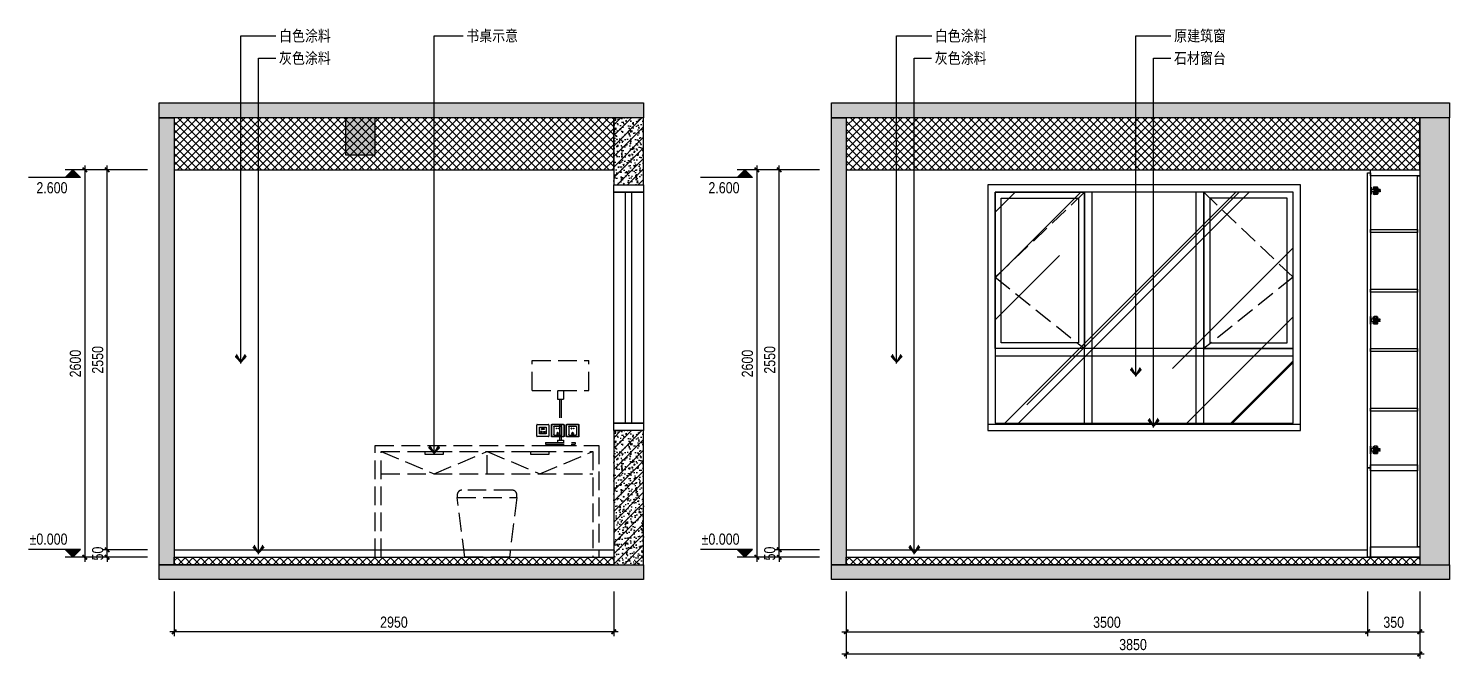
# Model space of a CAD drawing. Extents: x 468514 to 728049, y -74127 to 69080.
# Drawn here: x 670876 to 680416, y -71207 to -66977 of the extents above; entities that cross this region are included whole.
import ezdxf
from ezdxf.enums import TextEntityAlignment as Align

# ---------------------------------------------------------------- set-up
doc = ezdxf.new("R2010")
doc.units = 0
doc.header["$LTSCALE"] = 500
doc.header["$MEASUREMENT"] = 0
doc.linetypes.add('DASH', pattern=[0.35, 0.25, -0.1])
doc.layers.get('Defpoints').update_dxf_attribs({"color": 229})
for name, color, linetype in [('E 立面填充', 250, 'Continuous'), ('E 立面墙体', 245, 'Continuous'), ('E 立面家具、洁具', 153, 'Continuous'), ('E 立面材料分格线', 8, 'Continuous'), ('E 立面材料类别线', 154, 'Continuous'), ('E 立面标注尺寸', 9, 'Continuous'), ('E 立面装饰完成线', 225, 'Continuous'), ('E 立面门', 107, 'Continuous')]:
    doc.layers.add(name, color=color, linetype=linetype)
doc.styles.add('PDC DIM', font='PMingLiU-ExtB.ttf', dxfattribs={"width": 0.85})
doc.styles.add('Xref-标准套房C$0$黑体', font='simhei.ttf')
doc.dimstyles.new('PDC-A2', dxfattribs={"dimscale": 0, "dimtxt": 2.5, "dimasz": 1, "dimexe": 1, "dimexo": 1, "dimgap": 0.7, "dimtad": 1, "dimdec": 0, "dimtxsty": 'PDC DIM', "dimblk": 'ARCHTICK', "dimcen": 1, "dimdle": 1, "dimclrd": 8, "dimclre": 8, "dimclrt": 9, "dimadec": 0, "dimazin": 0, "dimtfac": 1, "dimtdec": 0, "dimtix": 1, "dimtmove": 2, "dimatfit": 3, "dimldrblk": 'PDC A2 T R', "dimfxl": 10, "dimfxlon": 1, "dimarcsym": 0})

# ---------------------------------------------------------------- blocks, each defined once
blk = doc.blocks.new('ffffaasd')
at = {"linetype": 'DASH', "lineweight": -2, "ltscale": 20}
for p, q in [((69855.2, 418079.7), (69855.2, 418028.7)), ((69901.2, 418084.7), (69860.2, 418084.7)), ((69906.2, 418079.7), (69906.2, 418028.7)), ((69901.2, 418023.7), (69860.2, 418023.7))]:
    blk.add_line(p, q, dxfattribs=at)
for points in [[(69843.2, 418011.7), (69918.2, 418011.7, 0.414214), (69923.2, 418016.7), (69923.2, 418091.7, 0.414214), (69918.2, 418096.7), (69843.2, 418096.7, 0.414214), (69838.2, 418091.7), (69838.2, 418016.7, 0.414214)], [(69843.2, 418013.7), (69918.2, 418013.7, 0.414214), (69921.2, 418016.7), (69921.2, 418091.7, 0.414214), (69918.2, 418094.7), (69843.2, 418094.7, 0.414214), (69840.2, 418091.7), (69840.2, 418016.7, 0.414214)]]:
    blk.add_lwpolyline(points, format="xyb", close=True, dxfattribs=at)
for points in [[(69873.7, 418066.6), (69875.7, 418066.6), (69875.7, 418071.6), (69873.7, 418071.6)], [(69887.7, 418066.6), (69885.7, 418066.6), (69885.7, 418071.6), (69887.7, 418071.6)]]:
    blk.add_lwpolyline(points, dxfattribs=at)
for points in [[(69879.7, 418037.6), (69881.7, 418037.6), (69881.7, 418043.6), (69879.7, 418043.6)], [(69875.8, 418028.1), (69877.7, 418028.6), (69876.2, 418034.4), (69874.2, 418033.9)], [(69885.6, 418028.1), (69883.7, 418028.6), (69885.2, 418034.4), (69887.2, 418033.9)]]:
    blk.add_lwpolyline(points, close=True, dxfattribs=at)
for centre, radius, start, end in [((69860.2, 418079.7), 5, 90, 180), ((69873.9, 418069.1), 2.51, 93.6471, 266.3529), ((69887.5, 418069.1), 2.51, 273.6471, 86.3529), ((69901.2, 418079.7), 5, 0, 90), ((69860.2, 418028.7), 5, 180, 270), ((69901.2, 418028.7), 5, 270, 0)]:
    blk.add_arc(centre, radius, start, end, dxfattribs=at)
blk = doc.blocks.new('d34')
at = {"linetype": 'ByBlock', "lineweight": -2}
blk.add_blockref('ffffaasd', (0, 0), dxfattribs=at)
blk = doc.blocks.new('132123')
at = {"linetype": 'DASH', "ltscale": 20}
blk.add_lwpolyline([(1214235.3, -281367.8), (1214160.3, -281367.8, -0.414214), (1214157.3, -281364.8), (1214157.3, -281289.8, -0.414214), (1214160.3, -281286.8), (1214235.3, -281286.8, -0.414214), (1214238.3, -281289.8), (1214238.3, -281364.8, -0.414214)], format="xyb", close=True, dxfattribs=at)
for points in [[(1214175.3, -281349.8), (1214175.3, -281304.8), (1214220.3, -281304.8), (1214220.3, -281349.8)], [(1214207.8, -281319.3), (1214187.8, -281319.3), (1214187.8, -281312.3), (1214207.8, -281312.3)], [(1214193.3, -281334.3), (1214181.3, -281334.3), (1214181.3, -281340.3), (1214193.3, -281340.3)], [(1214202.2, -281334.3), (1214214.2, -281334.3), (1214214.2, -281340.3), (1214202.2, -281340.3)]]:
    blk.add_lwpolyline(points, close=True)
blk = doc.blocks.new('A$C76E92C52')
at = {"linetype": 'DASH', "lineweight": -2}
for p, q in [((0, 570), (380, 570)), ((0, 370), (0, 570)), ((380, 370), (380, 570)), ((0, 370), (380, 370)), ((170, 370), (170, 310)), ((170, 310), (210, 310)), ((185, 310), (185, 35)), ((195, 310), (195, 35)), ((210, 370), (210, 310)), ((90, 20), (290, 20)), ((90, 20), (90, 10)), ((90, 10), (290, 10)), ((115, 10), (115, 0)), ((170, 35), (210, 35)), ((170, 35), (170, 20)), ((210, 35), (210, 20)), ((265, 10), (265, 0)), ((290, 20), (290, 10)), ((115, 0), (265, 0)), ((115, 0), (265, 0))]:
    blk.add_line(p, q, dxfattribs=at)
blk = doc.blocks.new('sdfds')
at = {"linetype": 'ByBlock'}
for p, q in [((0, 25), (0, -25)), ((1, 25), (0, 25)), ((3, 23), (3, -23)), ((63, 7.5), (3, 7.5)), ((6, 6.5), (3, 6.5)), ((5, 6.5), (5, -6.5)), ((6, 6.5), (6, -6.5)), ((18, 20), (18, 7.5)), ((22, 7.5), (22, -7.5)), ((43, 25), (23, 25)), ((36.2, -5), (36.2, 5)), ((36.2, 5), (43.2, 5)), ((43.2, 5.5), (43.2, 5)), ((46.2, 5.5), (43.2, 5.5)), ((46.2, 5.5), (46.2, -5.5)), ((48, 20), (48, 7.5)), ((63, 2.5), (58.6, 2.5)), ((62, 2.5), (62, -2.5)), ((63, 7.5), (63, 2.5)), ((1, -25), (0, -25)), ((6, -6.5), (3, -6.5)), ((63, -7.5), (3, -7.5)), ((18, -7.5), (18, -20)), ((43, -25), (23, -25)), ((43.2, -5), (36.2, -5)), ((43.2, -5), (43.2, -5.5)), ((46.2, -5.5), (43.2, -5.5)), ((48, -7.5), (48, -20)), ((63, -2.5), (58.6, -2.5)), ((63, -2.5), (63, -7.5))]:
    blk.add_line(p, q, dxfattribs=at)
for points in [[(26.3, 18.6), (26.3, 16.1), (28.8, 16.1), (28.8, 15.1), (26.3, 15.1), (26.3, 12.6), (25.3, 12.6), (25.3, 15.1), (22.9, 15.1), (22.9, 16.1), (25.3, 16.1), (25.3, 18.6), (26.3, 18.6)], [(28.7, 3), (28.7, 0.5), (26.2, 0.5), (26.2, -0.5), (28.7, -0.5), (28.7, -3), (29.7, -3), (29.7, -0.5), (32.1, -0.5), (32.1, 0.5), (29.7, 0.5), (29.7, 3), (28.7, 3)], [(39.7, 18.6), (39.7, 16.1), (37.2, 16.1), (37.2, 15.1), (39.7, 15.1), (39.7, 12.6), (40.7, 12.6), (40.7, 15.1), (43.1, 15.1), (43.1, 16.1), (40.7, 16.1), (40.7, 18.6), (39.7, 18.6)], [(55, 3), (55, 0.5), (52.5, 0.5), (52.5, -0.5), (55, -0.5), (55, -3), (56, -3), (56, -0.5), (58.5, -0.5), (58.5, 0.5), (56, 0.5), (56, 3), (55, 3)], [(26.3, -18.6), (26.3, -16.1), (28.8, -16.1), (28.8, -15.1), (26.3, -15.1), (26.3, -12.6), (25.3, -12.6), (25.3, -15.1), (22.9, -15.1), (22.9, -16.1), (25.3, -16.1), (25.3, -18.6), (26.3, -18.6)], [(39.7, -18.6), (39.7, -16.1), (37.2, -16.1), (37.2, -15.1), (39.7, -15.1), (39.7, -12.6), (40.7, -12.6), (40.7, -15.1), (43.1, -15.1), (43.1, -16.1), (40.7, -16.1), (40.7, -18.6), (39.7, -18.6)]]:
    blk.add_lwpolyline(points, dxfattribs=at)
for centre in [(25.8, 15.6), (29.2, 0), (40.2, 15.6), (55.5, 0), (25.8, -15.6), (40.2, -15.6)]:
    blk.add_circle(centre, 4, dxfattribs=at)
for centre, radius, start, end in [((1, 23), 2, 0, 90), ((23, 20), 5, 90, 180), ((40.2, 17.5), 3.5, 0, 180), ((40.2, 13.7), 3.5, 180, 0), ((43, 20), 5, 0, 90), ((1, -23), 2, 270, 0), ((23, -20), 5, 180, 270), ((25.8, -13.7), 3.5, 0, 180), ((25.8, -17.5), 3.5, 180, 0), ((43, -20), 5, 270, 0)]:
    blk.add_arc(centre, radius, start, end, dxfattribs=at)
blk = doc.blocks.new('_ArchTick')
at = {"color": 0, "linetype": 'ByBlock', "const_width": 0.4}
blk.add_lwpolyline([(-0.5, -0.5), (0.5, 0.5)], dxfattribs=at)
blk = doc.blocks.new('*D2118')
at = {"layer": 'Defpoints', "color": 0, "transparency": 16777216}
for p in [(671404.6, -70476.5), (671704.6, -70476.5), (671704.6, -70526.5)]:
    blk.add_point(p, dxfattribs=at)
at = {"layer": 'E 立面标注尺寸', "color": 8, "lineweight": -2, "transparency": 16777216}
for p, q in [((671674.6, -70476.5), (671374.6, -70476.5)), ((671404.6, -70476.5), (671404.6, -70446.5)), ((671404.6, -70526.5), (671404.6, -70476.5)), ((671674.6, -70526.5), (671374.6, -70526.5)), ((671404.6, -70526.5), (671404.6, -70556.5))]:
    blk.add_line(p, q, dxfattribs=at)
at = {"layer": 'E 立面标注尺寸', "color": 8, "lineweight": -2, "transparency": 16777216, "xscale": 30.00000447440561, "yscale": 30.00000447440561, "zscale": 30.00000447440561}
for p, rotation in [((671404.6, -70476.5), 270), ((671404.6, -70526.5), 90)]:
    blk.add_blockref('_ArchTick', p, dxfattribs=dict(at, rotation=rotation))
at = {"layer": 'E 立面标注尺寸', "color": 9, "transparency": 16777216, "insert": (671341.1, -70501.5), "char_height": 75, "attachment_point": 5, "rotation": 90, "style": 'PDC DIM'}
blk.add_mtext('50', dxfattribs=at)
blk = doc.blocks.new('PDC A2 T R')
at = {"color": 0, "linetype": 'ByBlock'}
blk.add_line((0, 0), (-2, 0), dxfattribs=at)
for points in [[(-2.15, 0.89), (-1.49, 1.35), (-0.6, 0), (0, 0)], [(-2.15, -0.89), (-1.49, -1.35), (-0.6, 0), (0, 0)]]:
    blk.add_solid(points, dxfattribs=at)
blk = doc.blocks.new('*D2119')
at = {"layer": 'Defpoints', "color": 0, "transparency": 16777216}
for p in [(671404.6, -67926.5), (671704.6, -67926.5), (671704.6, -70476.5)]:
    blk.add_point(p, dxfattribs=at)
at = {"layer": 'E 立面标注尺寸', "color": 8, "lineweight": -2, "transparency": 16777216}
for p, q in [((671404.6, -70506.5), (671404.6, -67896.5)), ((671674.6, -67926.5), (671374.6, -67926.5)), ((671674.6, -70476.5), (671374.6, -70476.5))]:
    blk.add_line(p, q, dxfattribs=at)
at = {"layer": 'E 立面标注尺寸', "color": 8, "lineweight": -2, "transparency": 16777216, "xscale": 30.00000447440561, "yscale": 30.00000447440561, "zscale": 30.00000447440561}
for p, rotation in [((671404.6, -67926.5), 90), ((671404.6, -70476.5), 270)]:
    blk.add_blockref('_ArchTick', p, dxfattribs=dict(at, rotation=rotation))
at = {"layer": 'E 立面标注尺寸', "color": 9, "transparency": 16777216, "insert": (671341.1, -69201.5), "char_height": 75, "attachment_point": 5, "rotation": 90, "style": 'PDC DIM'}
blk.add_mtext('2550', dxfattribs=at)
blk = doc.blocks.new('*D2120')
at = {"layer": 'Defpoints', "color": 0, "transparency": 16777216}
for p in [(671704.6, -67926.5), (671254.6, -70526.5), (671704.6, -70526.5)]:
    blk.add_point(p, dxfattribs=at)
at = {"layer": 'E 立面标注尺寸', "color": 8, "lineweight": -2, "transparency": 16777216}
for p, q in [((671254.6, -67896.5), (671254.6, -70556.5)), ((671554.6, -67926.5), (671224.6, -67926.5)), ((671554.6, -70526.5), (671224.6, -70526.5))]:
    blk.add_line(p, q, dxfattribs=at)
at = {"layer": 'E 立面标注尺寸', "color": 8, "lineweight": -2, "transparency": 16777216, "xscale": 30.00000447440561, "yscale": 30.00000447440561, "zscale": 30.00000447440561}
for p, rotation in [((671254.6, -67926.5), 90), ((671254.6, -70526.5), 270)]:
    blk.add_blockref('_ArchTick', p, dxfattribs=dict(at, rotation=rotation))
at = {"layer": 'E 立面标注尺寸', "color": 9, "transparency": 16777216, "insert": (671191.4, -69226.5), "char_height": 75, "attachment_point": 5, "rotation": 90, "style": 'PDC DIM'}
blk.add_mtext('2600', dxfattribs=at)
blk = doc.blocks.new('A$C37DB5113')
blk.add_hatch(color=256).paths.add_polyline_path([(150, 75), (75, 0), (0, 75)])
for p, q in [((0, 75), (510, 75)), ((0, 75), (75, 0)), ((150, 75), (75, 0)), ((0, 0), (150, 0))]:
    blk.add_line(p, q)
blk.add_lwpolyline([(150, 75), (75, 0), (0, 75), (150, 75)])
at = {"style": 'Xref-标准套房C$0$黑体', "width": 0.8}
blk.add_attdef('%%P0.000', text='', height=105, dxfattribs=at).set_placement((510, 75), align=Align.BOTTOM_RIGHT)
blk = doc.blocks.new('*D2121')
at = {"layer": 'Defpoints', "color": 0, "transparency": 16777216}
for p in [(675915.9, -70476.5), (676215.9, -70476.5), (676215.9, -70526.5)]:
    blk.add_point(p, dxfattribs=at)
at = {"layer": 'E 立面标注尺寸', "color": 8, "lineweight": -2, "transparency": 16777216}
for p, q in [((676185.9, -70476.5), (675885.9, -70476.5)), ((675915.9, -70476.5), (675915.9, -70446.5)), ((675915.9, -70526.5), (675915.9, -70476.5)), ((676185.9, -70526.5), (675885.9, -70526.5)), ((675915.9, -70526.5), (675915.9, -70556.5))]:
    blk.add_line(p, q, dxfattribs=at)
at = {"layer": 'E 立面标注尺寸', "color": 8, "lineweight": -2, "transparency": 16777216, "xscale": 30.00000447440561, "yscale": 30.00000447440561, "zscale": 30.00000447440561}
for p, rotation in [((675915.9, -70476.5), 270), ((675915.9, -70526.5), 90)]:
    blk.add_blockref('_ArchTick', p, dxfattribs=dict(at, rotation=rotation))
at = {"layer": 'E 立面标注尺寸', "color": 9, "transparency": 16777216, "insert": (675852.5, -70501.5), "char_height": 75, "attachment_point": 5, "rotation": 90, "style": 'PDC DIM'}
blk.add_mtext('50', dxfattribs=at)
blk = doc.blocks.new('*D2122')
at = {"layer": 'Defpoints', "color": 0, "transparency": 16777216}
for p in [(675915.9, -67926.5), (676215.9, -67926.5), (676215.9, -70476.5)]:
    blk.add_point(p, dxfattribs=at)
at = {"layer": 'E 立面标注尺寸', "color": 8, "lineweight": -2, "transparency": 16777216}
for p, q in [((675915.9, -70506.5), (675915.9, -67896.5)), ((676185.9, -67926.5), (675885.9, -67926.5)), ((676185.9, -70476.5), (675885.9, -70476.5))]:
    blk.add_line(p, q, dxfattribs=at)
at = {"layer": 'E 立面标注尺寸', "color": 8, "lineweight": -2, "transparency": 16777216, "xscale": 30.00000447440561, "yscale": 30.00000447440561, "zscale": 30.00000447440561}
for p, rotation in [((675915.9, -67926.5), 90), ((675915.9, -70476.5), 270)]:
    blk.add_blockref('_ArchTick', p, dxfattribs=dict(at, rotation=rotation))
at = {"layer": 'E 立面标注尺寸', "color": 9, "transparency": 16777216, "insert": (675852.5, -69201.5), "char_height": 75, "attachment_point": 5, "rotation": 90, "style": 'PDC DIM'}
blk.add_mtext('2550', dxfattribs=at)
blk = doc.blocks.new('*D2123')
at = {"layer": 'Defpoints', "color": 0, "transparency": 16777216}
for p in [(676215.9, -67926.5), (675765.9, -70526.5), (676215.9, -70526.5)]:
    blk.add_point(p, dxfattribs=at)
at = {"layer": 'E 立面标注尺寸', "color": 8, "lineweight": -2, "transparency": 16777216}
for p, q in [((675765.9, -67896.5), (675765.9, -70556.5)), ((676065.9, -67926.5), (675735.9, -67926.5)), ((676065.9, -70526.5), (675735.9, -70526.5))]:
    blk.add_line(p, q, dxfattribs=at)
at = {"layer": 'E 立面标注尺寸', "color": 8, "lineweight": -2, "transparency": 16777216, "xscale": 30.00000447440561, "yscale": 30.00000447440561, "zscale": 30.00000447440561}
for p, rotation in [((675765.9, -67926.5), 90), ((675765.9, -70526.5), 270)]:
    blk.add_blockref('_ArchTick', p, dxfattribs=dict(at, rotation=rotation))
at = {"layer": 'E 立面标注尺寸', "color": 9, "transparency": 16777216, "insert": (675702.7, -69226.5), "char_height": 75, "attachment_point": 5, "rotation": 90, "style": 'PDC DIM'}
blk.add_mtext('2600', dxfattribs=at)
blk = doc.blocks.new('*D2139')
at = {"layer": 'Defpoints', "color": 0, "transparency": 16777216}
for p in [(671854.6, -70726.5), (674804.6, -70726.5), (671854.6, -71026.5)]:
    blk.add_point(p, dxfattribs=at)
at = {"layer": 'E 立面标注尺寸', "color": 8, "lineweight": -2, "transparency": 16777216}
for p, q in [((671854.6, -70756.5), (671854.6, -71056.5)), ((674804.6, -70756.5), (674804.6, -71056.5)), ((674834.6, -71026.5), (671824.6, -71026.5))]:
    blk.add_line(p, q, dxfattribs=at)
at = {"layer": 'E 立面标注尺寸', "color": 8, "lineweight": -2, "transparency": 16777216, "xscale": 30.00000447440561, "yscale": 30.00000447440561, "zscale": 30.00000447440561, "rotation": 180}
blk.add_blockref('_ArchTick', (671854.6, -71026.5), dxfattribs=at)
at = {"layer": 'E 立面标注尺寸', "color": 8, "lineweight": -2, "transparency": 16777216, "xscale": 30.00000447440561, "yscale": 30.00000447440561, "zscale": 30.00000447440561}
blk.add_blockref('_ArchTick', (674804.6, -71026.5), dxfattribs=at)
at = {"layer": 'E 立面标注尺寸', "color": 9, "transparency": 16777216, "insert": (673329.6, -70962.5), "char_height": 75, "attachment_point": 5, "style": 'PDC DIM'}
blk.add_mtext('2950', dxfattribs=at)
blk = doc.blocks.new('*D2140')
at = {"layer": 'Defpoints', "color": 0, "transparency": 16777216}
for p in [(676365.9, -70726.5), (679865.9, -70726.5), (679865.9, -71026.5)]:
    blk.add_point(p, dxfattribs=at)
at = {"layer": 'E 立面标注尺寸', "color": 8, "lineweight": -2, "transparency": 16777216}
for p, q in [((676365.9, -70756.5), (676365.9, -71056.5)), ((679865.9, -70756.5), (679865.9, -71056.5)), ((676335.9, -71026.5), (679895.9, -71026.5))]:
    blk.add_line(p, q, dxfattribs=at)
at = {"layer": 'E 立面标注尺寸', "color": 8, "lineweight": -2, "transparency": 16777216, "xscale": 30.00000447440561, "yscale": 30.00000447440561, "zscale": 30.00000447440561, "rotation": 180}
blk.add_blockref('_ArchTick', (676365.9, -71026.5), dxfattribs=at)
at = {"layer": 'E 立面标注尺寸', "color": 8, "lineweight": -2, "transparency": 16777216, "xscale": 30.00000447440561, "yscale": 30.00000447440561, "zscale": 30.00000447440561}
blk.add_blockref('_ArchTick', (679865.9, -71026.5), dxfattribs=at)
at = {"layer": 'E 立面标注尺寸', "color": 9, "transparency": 16777216, "insert": (678115.9, -70963), "char_height": 75, "attachment_point": 5, "style": 'PDC DIM'}
blk.add_mtext('3500', dxfattribs=at)
blk = doc.blocks.new('*D2141')
at = {"layer": 'Defpoints', "color": 0, "transparency": 16777216}
for p in [(679865.9, -70726.5), (680215.9, -70726.5), (680215.9, -71026.5)]:
    blk.add_point(p, dxfattribs=at)
at = {"layer": 'E 立面标注尺寸', "color": 8, "lineweight": -2, "transparency": 16777216}
for p, q in [((679865.9, -70756.5), (679865.9, -71056.5)), ((680215.9, -70756.5), (680215.9, -71056.5)), ((679835.9, -71026.5), (680245.9, -71026.5))]:
    blk.add_line(p, q, dxfattribs=at)
at = {"layer": 'E 立面标注尺寸', "color": 8, "lineweight": -2, "transparency": 16777216, "xscale": 30.00000447440561, "yscale": 30.00000447440561, "zscale": 30.00000447440561, "rotation": 180}
blk.add_blockref('_ArchTick', (679865.9, -71026.5), dxfattribs=at)
at = {"layer": 'E 立面标注尺寸', "color": 8, "lineweight": -2, "transparency": 16777216, "xscale": 30.00000447440561, "yscale": 30.00000447440561, "zscale": 30.00000447440561}
blk.add_blockref('_ArchTick', (680215.9, -71026.5), dxfattribs=at)
at = {"layer": 'E 立面标注尺寸', "color": 9, "transparency": 16777216, "insert": (680040.9, -70963), "char_height": 75, "attachment_point": 5, "style": 'PDC DIM'}
blk.add_mtext('350', dxfattribs=at)
blk = doc.blocks.new('*D2142')
at = {"layer": 'Defpoints', "color": 0, "transparency": 16777216}
for p in [(676365.9, -70726.5), (680215.9, -70726.5), (676365.9, -71176.5)]:
    blk.add_point(p, dxfattribs=at)
at = {"layer": 'E 立面标注尺寸', "color": 8, "lineweight": -2, "transparency": 16777216}
for p, q in [((676365.9, -70876.5), (676365.9, -71206.5)), ((680215.9, -70876.5), (680215.9, -71206.5)), ((680245.9, -71176.5), (676335.9, -71176.5))]:
    blk.add_line(p, q, dxfattribs=at)
at = {"layer": 'E 立面标注尺寸', "color": 8, "lineweight": -2, "transparency": 16777216, "xscale": 30.00000447440561, "yscale": 30.00000447440561, "zscale": 30.00000447440561, "rotation": 180}
blk.add_blockref('_ArchTick', (676365.9, -71176.5), dxfattribs=at)
at = {"layer": 'E 立面标注尺寸', "color": 8, "lineweight": -2, "transparency": 16777216, "xscale": 30.00000447440561, "yscale": 30.00000447440561, "zscale": 30.00000447440561}
blk.add_blockref('_ArchTick', (680215.9, -71176.5), dxfattribs=at)
at = {"layer": 'E 立面标注尺寸', "color": 9, "transparency": 16777216, "insert": (678290.9, -71113), "char_height": 75, "attachment_point": 5, "style": 'PDC DIM'}
blk.add_mtext('3850', dxfattribs=at)

msp = doc.modelspace()

# ---------------------------------------------------------------- hatches: boundary and pattern name
at = {"layer": 'E 立面填充'}
h = msp.add_hatch(dxfattribs=at)
h.set_pattern_fill('ANSI37', color=256, scale=300)
h.set_pattern_definition([(45, (3544.832, 0), (-26.5165043, 26.5165043), []), (135, (3544.832, 0), (-26.5165043, -26.5165043), [])])
h.paths.add_polyline_path([(671854.6, -67926.5), (674804.6, -67926.5), (674804.6, -67576.5), (671854.6, -67576.5)])
h = msp.add_hatch(dxfattribs=at)
h.set_pattern_fill('ANSI37', color=256, scale=300)
h.paths.add_polyline_path([(676365.9, -67926.5), (680215.9, -67926.5), (680215.9, -67576.5), (676365.9, -67576.5)])
at = {"layer": 'E 立面墙体'}
h = msp.add_hatch(color=250, dxfattribs=at)
h.dxf.hatch_style = 1
h.paths.add_polyline_path([(671754.6, -67476.5), (675004.6, -67476.5), (675004.6, -67576.5), (671754.6, -67576.5)])
h = msp.add_hatch(color=250, dxfattribs=at)
h.dxf.hatch_style = 1
h.paths.add_polyline_path([(676265.9, -67476.5), (680415.9, -67476.5), (680415.9, -67576.5), (676265.9, -67576.5)])
h = msp.add_hatch(dxfattribs=at)
h.set_pattern_fill('钢筋混凝土', color=250, scale=10, pattern_type=2)
h.set_pattern_definition([(45, (177560.63, -72201.5), (-35.355339, 35.355339), []), (50, (177560.63, -72201.5), (71.726018, -6.2752135), [7.5, -82.5]), (355, (177560.63, -72201.5), (-13.875133, 75.219213), [6, -66]), (100.4514, (177566.606, -72202.02), (57.850938, 68.943954), [6.374019, -70.114211]), (46.1842, (177560.63, -72181.5), (106.724105, -16.551901), [11.25, -123.75]), (96.6356, (177569.52, -72182.88), (93.46627, 97.411787), [9.56103, -105.1713]), (351.1842, (177560.63, -72181.5), (93.466195, 97.41186), [9, -99]), (21, (177570.63, -72186.5), (59.690705, -40.261889), [7.5, -82.5]), (326, (177570.63, -72186.5), (24.331533, 72.515005), [6, -66]), (71.4514, (177575.6, -72189.855), (84.022263, 32.25305), [6.374019, -70.114211]), (37.5, (177560.63, -72201.5), (1.2159855, 33.2893854), [0.5, -65.2, 0.5, -67, 0.5, -66.25]), (7.5, (177560.63, -72201.5), (26.3069537, 39.4411712), [0.5, -38.2, 0.5, -63.7, 0.5, -25.25]), (327.5, (177538.33, -72201.5), (53.3822436, -2.2554872), [0.5, -25, 0.5, -78, 0.5, -103.5]), (317.5, (177528.33, -72201.5), (58.318617, 10.0104982), [0.5, -32.5, 0.5, -51.8, 0.5, -73.5])])
h.paths.add_polyline_path([(671854.6, -70576.5), (671754.6, -70576.5), (671754.6, -67576.5), (671854.6, -67576.5)])
h = msp.add_hatch(color=250, dxfattribs=at)
h.dxf.hatch_style = 1
h.paths.add_polyline_path([(673204.6, -67576.5), (673004.6, -67576.5), (673004.6, -67826.5), (673204.6, -67826.5)])
h = msp.add_hatch(dxfattribs=at)
h.set_pattern_fill('钢筋混凝土', color=250, scale=10, pattern_type=2)
h.set_pattern_definition([(45, (173110.63, -70101.5), (-35.355339, 35.355339), []), (50, (173110.63, -70101.5), (71.726018, -6.2752135), [7.5, -82.5]), (355, (173110.63, -70101.5), (-13.875133, 75.219213), [6, -66]), (100.4514, (173116.606, -70102.02), (57.850938, 68.943954), [6.374019, -70.114211]), (46.1842, (173110.63, -70081.5), (106.724105, -16.551901), [11.25, -123.75]), (96.6356, (173119.52, -70082.88), (93.46627, 97.411787), [9.561029, -105.1713]), (351.1842, (173110.63, -70081.5), (93.466195, 97.41186), [9, -99]), (21, (173120.63, -70086.5), (59.690705, -40.261889), [7.5, -82.5]), (326, (173120.63, -70086.5), (24.331533, 72.515005), [6, -66]), (71.4514, (173125.6, -70089.855), (84.022263, 32.25305), [6.374019, -70.114211]), (37.5, (173110.63, -70101.5), (1.2159855, 33.2893854), [0.5, -65.2, 0.5, -67, 0.5, -66.25]), (7.5, (173110.63, -70101.5), (26.3069537, 39.4411712), [0.5, -38.2, 0.5, -63.7, 0.5, -25.25]), (327.5, (173088.33, -70101.5), (53.3822436, -2.2554872), [0.5, -25, 0.5, -78, 0.5, -103.5]), (317.5, (173078.33, -70101.5), (58.318617, 10.0104982), [0.5, -32.5, 0.5, -51.8, 0.5, -73.5])])
h.paths.add_polyline_path([(674804.6, -68026.5), (675004.6, -68026.5), (675004.6, -67576.5), (674804.6, -67576.5)])
h = msp.add_hatch(dxfattribs=at)
h.set_pattern_fill('钢筋混凝土', color=250, scale=10, pattern_type=2)
h.set_pattern_definition([(45, (182071.953, -72201.5), (-35.355339, 35.355339), []), (50, (182071.953, -72201.5), (71.726018, -6.2752135), [7.5, -82.5]), (355, (182071.95, -72201.5), (-13.875133, 75.219213), [6, -66]), (100.4514, (182077.93, -72202.02), (57.850938, 68.943954), [6.374019, -70.114211]), (46.1842, (182071.95, -72181.5), (106.724105, -16.551901), [11.25, -123.75]), (96.6356, (182080.85, -72182.88), (93.46627, 97.411787), [9.56103, -105.1713]), (351.1842, (182071.95, -72181.5), (93.466195, 97.41186), [9, -99]), (21, (182081.953, -72186.5), (59.690705, -40.261889), [7.5, -82.5]), (326, (182081.95, -72186.5), (24.331533, 72.515005), [6, -66]), (71.4514, (182086.93, -72189.855), (84.022263, 32.25305), [6.374019, -70.114211]), (37.5, (182071.953, -72201.5), (1.2159855, 33.2893854), [0.5, -65.2, 0.5, -67, 0.5, -66.25]), (7.5, (182071.953, -72201.5), (26.3069537, 39.4411712), [0.5, -38.2, 0.5, -63.7, 0.5, -25.25]), (327.5, (182049.653, -72201.5), (53.3822436, -2.2554872), [0.5, -25, 0.5, -78, 0.5, -103.5]), (317.5, (182039.653, -72201.5), (58.318617, 10.0104982), [0.5, -32.5, 0.5, -51.8, 0.5, -73.5])])
h.paths.add_polyline_path([(676365.9, -70576.5), (676265.9, -70576.5), (676265.9, -67576.5), (676365.9, -67576.5)])
h = msp.add_hatch(dxfattribs=at)
h.set_pattern_fill('钢筋混凝土', color=250, scale=10, pattern_type=2)
h.set_pattern_definition([(45, (178621.953, -72201.5), (-35.355339, 35.355339), []), (50, (178621.953, -72201.5), (71.726018, -6.2752135), [7.5, -82.5]), (355, (178621.95, -72201.5), (-13.875133, 75.219213), [6, -66]), (100.4514, (178627.93, -72202.02), (57.850938, 68.943954), [6.374019, -70.114211]), (46.1842, (178621.95, -72181.5), (106.724105, -16.551901), [11.25, -123.75]), (96.6356, (178630.85, -72182.88), (93.46627, 97.411787), [9.561029, -105.1713]), (351.1842, (178621.95, -72181.5), (93.466195, 97.41186), [9, -99]), (21, (178631.953, -72186.5), (59.690705, -40.261889), [7.5, -82.5]), (326, (178631.95, -72186.5), (24.331533, 72.515005), [6, -66]), (71.4514, (178636.93, -72189.855), (84.022263, 32.25305), [6.374019, -70.114211]), (37.5, (178621.953, -72201.5), (1.2159855, 33.2893854), [0.5, -65.2, 0.5, -67, 0.5, -66.25]), (7.5, (178621.953, -72201.5), (26.3069537, 39.4411712), [0.5, -38.2, 0.5, -63.7, 0.5, -25.25]), (327.5, (178599.653, -72201.5), (53.3822436, -2.2554872), [0.5, -25, 0.5, -78, 0.5, -103.5]), (317.5, (178589.653, -72201.5), (58.318617, 10.0104982), [0.5, -32.5, 0.5, -51.8, 0.5, -73.5])])
h.paths.add_polyline_path([(680215.9, -70576.5), (680415.9, -70576.5), (680415.9, -67576.5), (680215.9, -67576.5)])
h = msp.add_hatch(dxfattribs=at)
h.set_pattern_fill('AR-RROOF', color=250, scale=800, angle=45)
h.set_pattern_definition([(45, (121755.95, -72151.5), (678.8225, 1810.1934), [12000, -1600, 4000, -800]), (45, (122225.5, -71116.3), (-1318.047, 186.6762), [2400, -264, 4800, -600]), (45, (121557.96, -71387.8), (2562.555, 3320.57344), [6400, -1120, 3200, -800])])
h.paths.add_polyline_path([(677365.9, -69626.5), (679365.9, -69626.5), (679365.9, -68076.5), (677365.9, -68076.5)])
h = msp.add_hatch(dxfattribs=at)
h.set_pattern_fill('钢筋混凝土', color=250, scale=10, pattern_type=2)
h.set_pattern_definition([(45, (173110.63, -72201.5), (-35.355339, 35.355339), []), (50, (173110.63, -72201.5), (71.726018, -6.2752135), [7.5, -82.5]), (355, (173110.63, -72201.5), (-13.875133, 75.219213), [6, -66]), (100.4514, (173116.606, -72202.02), (57.850938, 68.943954), [6.374019, -70.114211]), (46.1842, (173110.63, -72181.5), (106.724105, -16.551901), [11.25, -123.75]), (96.6356, (173119.52, -72182.88), (93.46627, 97.411787), [9.561029, -105.1713]), (351.1842, (173110.63, -72181.5), (93.466195, 97.41186), [9, -99]), (21, (173120.63, -72186.5), (59.690705, -40.261889), [7.5, -82.5]), (326, (173120.63, -72186.5), (24.331533, 72.515005), [6, -66]), (71.4514, (173125.6, -72189.855), (84.022263, 32.25305), [6.374019, -70.114211]), (37.5, (173110.63, -72201.5), (1.2159855, 33.2893854), [0.5, -65.2, 0.5, -67, 0.5, -66.25]), (7.5, (173110.63, -72201.5), (26.3069537, 39.4411712), [0.5, -38.2, 0.5, -63.7, 0.5, -25.25]), (327.5, (173088.33, -72201.5), (53.3822436, -2.2554872), [0.5, -25, 0.5, -78, 0.5, -103.5]), (317.5, (173078.33, -72201.5), (58.318617, 10.0104982), [0.5, -32.5, 0.5, -51.8, 0.5, -73.5])])
h.paths.add_polyline_path([(674804.6, -70576.5), (675004.6, -70576.5), (675004.6, -69676.5), (674804.6, -69676.5)])
h = msp.add_hatch(color=250, dxfattribs=at)
h.dxf.hatch_style = 1
h.paths.add_polyline_path([(675004.6, -70676.5), (671754.6, -70676.5), (671754.6, -70576.5), (675004.6, -70576.5)])
h = msp.add_hatch(dxfattribs=at)
h.set_pattern_fill('ANSI37', color=250, scale=300)
h.set_pattern_definition([(45, (178110.63, -72201.5), (-26.5165043, 26.5165043), []), (135, (178110.63, -72201.5), (-26.5165043, -26.5165043), [])])
h.paths.add_polyline_path([(671854.6, -70526.5), (674804.6, -70526.5), (674804.6, -70576.5), (671854.6, -70576.5)])
h = msp.add_hatch(color=250, dxfattribs=at)
h.dxf.hatch_style = 1
h.paths.add_polyline_path([(680415.9, -70676.5), (676265.9, -70676.5), (676265.9, -70576.5), (680415.9, -70576.5)])
h = msp.add_hatch(dxfattribs=at)
h.set_pattern_fill('ANSI37', color=250, scale=300)
h.set_pattern_definition([(45, (182621.953, -72201.5), (-26.5165043, 26.5165043), []), (135, (182621.953, -72201.5), (-26.5165043, -26.5165043), [])])
h.paths.add_polyline_path([(676365.9, -70526.5), (680215.9, -70526.5), (680215.9, -70576.5), (676365.9, -70576.5)])

# ---------------------------------------------------------------- linework, layer by layer
for points in [[(671754.6, -67476.5), (675004.6, -67476.5), (675004.6, -67576.5), (671754.6, -67576.5)], [(676265.9, -67476.5), (680415.9, -67476.5), (680415.9, -67576.5), (676265.9, -67576.5)], [(671854.6, -70576.5), (671754.6, -70576.5), (671754.6, -67576.5), (671854.6, -67576.5)], [(673204.6, -67576.5), (673004.6, -67576.5), (673004.6, -67826.5), (673204.6, -67826.5)], [(674804.6, -68026.5), (675004.6, -68026.5), (675004.6, -67576.5), (674804.6, -67576.5)], [(676365.9, -70576.5), (676265.9, -70576.5), (676265.9, -67576.5), (676365.9, -67576.5)], [(680215.9, -70576.5), (680415.9, -70576.5), (680415.9, -67576.5), (680215.9, -67576.5)], [(674804.6, -70576.5), (675004.6, -70576.5), (675004.6, -69676.5), (674804.6, -69676.5)], [(675004.6, -70676.5), (671754.6, -70676.5), (671754.6, -70576.5), (675004.6, -70576.5)], [(680415.9, -70676.5), (676265.9, -70676.5), (676265.9, -70576.5), (680415.9, -70576.5)]]:
    msp.add_lwpolyline(points, close=True, dxfattribs=at)
at = {"layer": 'E 立面家具、洁具', "linetype": 'DASH'}
for p, q in [((673954.6, -69966.5), (673954.6, -69816.5)), ((673244.6, -69966.5), (674664.6, -69966.5))]:
    msp.add_line(p, q, dxfattribs=at)
at = {"layer": 'E 立面家具、洁具'}
for p, q in [((671854.6, -70476.5), (674804.6, -70476.5)), ((676365.9, -70476.5), (679865.9, -70476.5))]:
    msp.add_line(p, q, dxfattribs=at)
at = {"layer": 'E 立面家具、洁具', "linetype": 'DASH'}
for points in [[(673204.6, -70526.5), (673204.6, -69776.5), (674704.6, -69776.5), (674704.6, -70526.5)], [(673244.6, -70526.5), (673244.6, -69816.5), (674664.6, -69816.5), (674664.6, -70526.5)]]:
    msp.add_lwpolyline(points, dxfattribs=at)
for points in [[(673539.6, -69816.5), (673659.6, -69816.5), (673659.6, -69836.5), (673539.6, -69836.5)], [(674249.6, -69816.5), (674369.6, -69816.5), (674369.6, -69836.5), (674249.6, -69836.5)], [(673754.6, -70126.5), (674154.6, -70126.5), (674104.6, -70526.5), (673804.6, -70526.5)]]:
    msp.add_lwpolyline(points, close=True, dxfattribs=at)
msp.add_lwpolyline([(673754.6, -70126.5), (674154.6, -70126.5), (674154.6, -70106.5, 0.414214), (674124.6, -70076.5), (673784.6, -70076.5, 0.414214), (673754.6, -70106.5)], format="xyb", close=True, dxfattribs=at)
at = {"layer": 'E 立面材料分格线', "linetype": 'DASH'}
for points in [[(673244.6, -69816.5), (673599.6, -69966.5), (673954.6, -69816.5)], [(673954.6, -69816.5), (674309.6, -69966.5), (674664.6, -69816.5)]]:
    msp.add_lwpolyline(points, dxfattribs=at)
at = {"layer": 'E 立面材料类别线'}
for points in [[(679865.9, -67946.5), (679885.9, -67946.5), (679885.9, -69926.5), (679865.9, -69926.5)], [(680215.9, -67966.5), (679885.9, -67966.5), (679885.9, -67926.5), (680215.9, -67926.5)], [(680200.9, -67966.5), (680215.9, -67966.5), (680215.9, -70456.5), (680200.9, -70456.5)], [(677315.9, -69676.5), (679415.9, -69676.5), (679415.9, -68026.5), (677315.9, -68026.5)], [(679885.9, -68326.5), (680200.9, -68326.5), (680200.9, -68346.5), (679885.9, -68346.5)], [(679885.9, -68726.5), (680200.9, -68726.5), (680200.9, -68746.5), (679885.9, -68746.5)], [(679885.9, -69126.5), (680200.9, -69126.5), (680200.9, -69146.5), (679885.9, -69146.5)], [(679885.9, -69526.5), (680200.9, -69526.5), (680200.9, -69546.5), (679885.9, -69546.5)], [(677315.9, -69676.5), (679415.9, -69676.5), (679415.9, -69636.5), (677315.9, -69636.5)], [(679885.9, -70526.5), (679865.9, -70526.5), (679865.9, -69926.5), (679885.9, -69926.5)], [(679885.9, -69906.5), (680200.9, -69906.5), (680200.9, -69946.5), (679885.9, -69946.5)], [(680215.9, -70526.5), (679885.9, -70526.5), (679885.9, -70456.5), (680215.9, -70456.5)]]:
    msp.add_lwpolyline(points, close=True, dxfattribs=at)
at = {"layer": 'E 立面装饰完成线'}
for points in [[(671854.6, -67926.5), (674804.6, -67926.5), (674804.6, -67576.5), (671854.6, -67576.5)], [(676365.9, -67926.5), (680215.9, -67926.5), (680215.9, -67576.5), (676365.9, -67576.5)], [(671854.6, -70526.5), (674804.6, -70526.5), (674804.6, -70576.5), (671854.6, -70576.5)], [(676365.9, -70526.5), (680215.9, -70526.5), (680215.9, -70576.5), (676365.9, -70576.5)]]:
    msp.add_lwpolyline(points, close=True, dxfattribs=at)
at = {"layer": 'E 立面门'}
for p, q in [((677965.9, -69626.5), (677965.9, -68076.5)), ((678015.9, -69626.5), (678015.9, -68076.5)), ((678715.9, -69626.5), (678715.9, -68076.5)), ((678765.9, -69626.5), (678765.9, -68076.5)), ((679365.9, -69126.5), (677365.9, -69126.5)), ((679365.9, -69176.5), (677365.9, -69176.5))]:
    msp.add_line(p, q, dxfattribs=at)
for points in [[(674804.6, -68026.5), (675004.6, -68026.5), (675004.6, -68076.5), (674804.6, -68076.5)], [(675004.6, -69626.5), (674804.6, -69626.5), (674804.6, -68076.5), (675004.6, -68076.5)], [(674884.6, -68076.5), (674924.6, -68076.5), (674924.6, -69626.5), (674884.6, -69626.5)], [(677365.9, -69626.5), (679365.9, -69626.5), (679365.9, -68076.5), (677365.9, -68076.5)], [(677965.9, -69126.5), (677365.9, -69126.5), (677365.9, -68076.5), (677965.9, -68076.5)], [(678765.9, -69126.5), (679365.9, -69126.5), (679365.9, -68076.5), (678765.9, -68076.5)], [(677925.9, -69086.5), (677405.9, -69086.5), (677405.9, -68116.5), (677925.9, -68116.5)], [(678805.9, -69086.5), (679325.9, -69086.5), (679325.9, -68116.5), (678805.9, -68116.5)], [(674804.6, -69626.5), (675004.6, -69626.5), (675004.6, -69676.5), (674804.6, -69676.5)]]:
    msp.add_lwpolyline(points, close=True, dxfattribs=at)
at = {"layer": 'E 立面门', "color": 8, "linetype": 'DASH'}
for points in [[(677965.9, -68076.5), (677365.9, -68647.5), (677965.9, -69126.5)], [(678765.9, -68076.5), (679365.9, -68647.5), (678765.9, -69126.5)]]:
    msp.add_lwpolyline(points, dxfattribs=at)

# ---------------------------------------------------------------- block references
at = {"layer": 'E 立面家具、洁具'}
for name, p in [('A$C76E92C52', (674257, -69776.5)), ('132123', (-539868.7, 211650.8))]:
    msp.add_blockref(name, p, dxfattribs=at)
at = {"layer": 'E 立面家具、洁具', "linetype": 'DASH', "ltscale": 20, "xscale": -1}
for p in [(744309.7, -487730.7), (744409.7, -487730.7)]:
    msp.add_blockref('d34', p, dxfattribs=at)
at = {"layer": 'E 立面材料分格线'}
msp.add_blockref('sdfds', (679885.9, -68066.5), dxfattribs=at)
at = {"layer": 'E 立面材料分格线', "xscale": -1, "rotation": 180}
for p in [(679885.9, -68936.5), (679885.9, -69806.5)]:
    msp.add_blockref('sdfds', p, dxfattribs=at)
at = {"layer": 'E 立面标注尺寸'}
ref = msp.add_blockref('A$C37DB5113', (671224.6, -67926.5), dxfattribs=dict(at, xscale=0.6836043956309368, yscale=0.6836043956309368, zscale=0.6836043956309368, rotation=180))
ref.add_attrib('%%P0.000', '2.600', dxfattribs={"layer": '0', "height": 75, "rotation": 0, "style": 'PDC DIM', "width": 0.85}).set_placement((671138.2, -68106.4), align=Align.BOTTOM_RIGHT)
ref = msp.add_blockref('A$C37DB5113', (675735.9, -67926.5), dxfattribs=dict(at, xscale=0.6836043956309368, yscale=0.6836043956309368, zscale=0.6836043956309368, rotation=180))
ref.add_attrib('%%P0.000', '2.600', dxfattribs={"layer": '0', "height": 75, "rotation": 0, "style": 'PDC DIM', "width": 0.85}).set_placement((675649.5, -68106.4), align=Align.BOTTOM_RIGHT)
ref = msp.add_blockref('A$C37DB5113', (671224.6, -70526.5), dxfattribs=dict(at, xscale=-0.6836043956309368, yscale=0.6836043956354843, zscale=0.6836043956331337))
ref.add_attrib('%%P0.000', '%%p0.000', dxfattribs={"layer": '0', "height": 75, "rotation": 360, "style": 'PDC DIM', "width": 0.85}).set_placement((671138.2, -70464.7), align=Align.BOTTOM_RIGHT)
ref = msp.add_blockref('A$C37DB5113', (675735.9, -70526.5), dxfattribs=dict(at, xscale=-0.6836043956309368, yscale=0.6836043956354843, zscale=0.6836043956331337))
ref.add_attrib('%%P0.000', '%%p0.000', dxfattribs={"layer": '0', "height": 75, "rotation": 360, "style": 'PDC DIM', "width": 0.85}).set_placement((675649.5, -70464.7), align=Align.BOTTOM_RIGHT)

# ---------------------------------------------------------------- texts
at = {"layer": 'E 立面标注尺寸', "color": 9, "char_height": 75, "attachment_point": 1, "style": 'PDC DIM'}
for s, insert in [('白色涂料', (672558.4, -66989)), ('书桌示意', (673814.8, -66989)), ('白色涂料', (676960.8, -66989)), ('{\\fPMingLiU|b0|i0|c134|p18;原建筑窗}', (678566.8, -66989)), ('灰色涂料', (672557.8, -67139)), ('灰色涂料', (676960.2, -67139)), ('{\\fPMingLiU|b0|i0|c134|p18;石材窗台}', (678566.2, -67139))]:
    msp.add_mtext(s, dxfattribs=dict(at, insert=insert))

# ---------------------------------------------------------------- dimensions: what is measured, and where the dimension line sits
at = {"layer": 'E 立面标注尺寸'}
for base, p1, p2, picture, middle in [((671254.6, -70526.5), (671704.6, -67926.5), (671704.6, -70526.5), '*D2120', (671191.4, -69226.5)), ((671404.6, -67926.5), (671704.6, -70476.5), (671704.6, -67926.5), '*D2119', (671341.1, -69201.5)), ((675765.9, -70526.5), (676215.9, -67926.5), (676215.9, -70526.5), '*D2123', (675702.7, -69226.5)), ((675915.9, -67926.5), (676215.9, -70476.5), (676215.9, -67926.5), '*D2122', (675852.5, -69201.5)), ((671404.6, -70476.5), (671704.6, -70526.5), (671704.6, -70476.5), '*D2118', (671341.1, -70501.5)), ((675915.9, -70476.5), (676215.9, -70526.5), (676215.9, -70476.5), '*D2121', (675852.5, -70501.5))]:
    dim = msp.add_linear_dim(base=base, p1=p1, p2=p2, angle=90, dimstyle='PDC-A2', override={"dimscale": 30.000004}, dxfattribs=at)
    dim.commit()
    dim.dimension.update_dxf_attribs({"geometry": picture, "text_midpoint": middle})
for base, p1, p2, picture, middle in [((671854.6, -71026.5), (674804.6, -70726.5), (671854.6, -70726.5), '*D2139', (673329.6, -70962.5)), ((679865.9, -71026.5), (676365.9, -70726.5), (679865.9, -70726.5), '*D2140', (678115.9, -70963)), ((676365.9, -71176.5), (680215.9, -70726.5), (676365.9, -70726.5), '*D2142', (678290.9, -71113)), ((680215.9, -71026.5), (679865.9, -70726.5), (680215.9, -70726.5), '*D2141', (680040.9, -70963))]:
    dim = msp.add_linear_dim(base=base, p1=p1, p2=p2, dimstyle='PDC-A2', override={"dimscale": 30.000004}, dxfattribs=at)
    dim.commit()
    dim.dimension.update_dxf_attribs({"geometry": picture, "text_midpoint": middle})

# ---------------------------------------------------------------- leaders
at = {"layer": 'E 立面标注尺寸', "annotation_type": 0, "has_hookline": 1, "hookline_direction": 0}
for points, text_width in [([(672301.6, -69225.3), (672301.6, -67026.5), (672537.4, -67026.5)], 344.7), ([(673599.6, -69836.5), (673599.6, -67026.5), (673793.8, -67026.5)], 353.3), ([(676704, -69225.3), (676704, -67026.5), (676939.8, -67026.5)], 344.7), ([(678310, -69314), (678310, -67026.5), (678545.8, -67026.5)], 354.4), ([(672420.4, -70506), (672420.4, -67176.5), (672536.8, -67176.5)], 357.2), ([(676822.8, -70506), (676822.8, -67176.5), (676939.2, -67176.5)], 357.2), ([(678428.8, -69654.8), (678428.8, -67176.5), (678545.2, -67176.5)], 350.8)]:
    msp.add_leader(points, dimstyle='PDC-A2', override={"dimscale": 30.000004, "dimtad": 0}, dxfattribs=dict(at, text_width=text_width))

doc.saveas('drawing.dxf')
